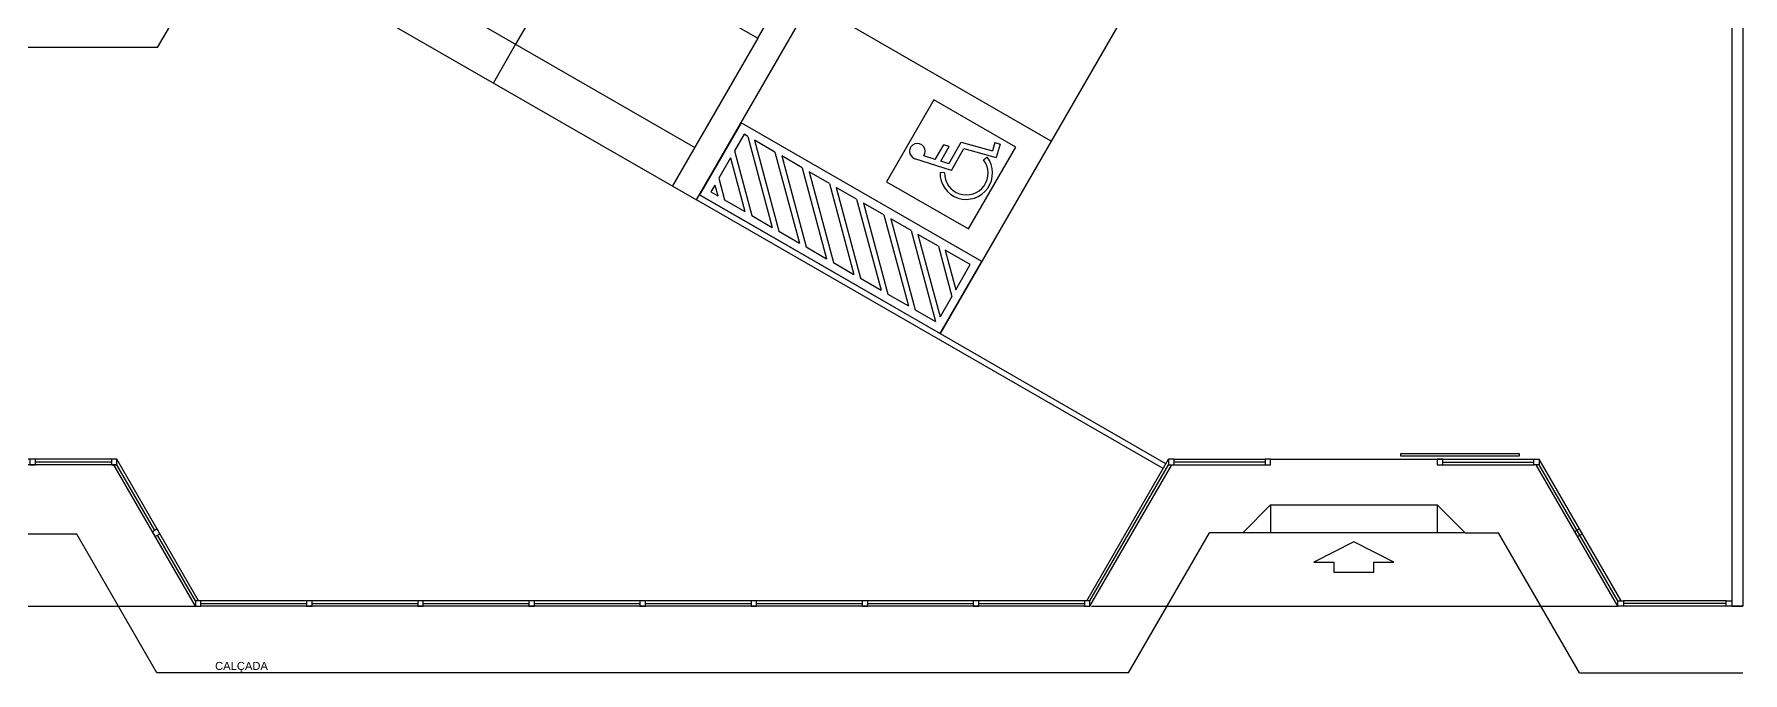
# Model space of a CAD drawing. Extents: x 210 to 779, y 61 to 241.
# Drawn here: x 491.66 to 522.42, y 171.11 to 182.62 of the extents above; entities that cross this region are included whole.
import ezdxf

# ---------------------------------------------------------------- set-up
doc = ezdxf.new("R2010")
doc.units = 0
doc.header["$LTSCALE"] = 2
doc.linetypes.add('TRACEJADO_G', pattern=[0.375, 0.25, -0.125])
doc.layers.get('0').update_dxf_attribs({"linetype": 'CONTINUOUS'})
for name, color, linetype in [('A-MURO', 2, 'CONTINUOUS'), ('A-PISOS-CTEL', 2, 'TRACEJADO_G'), ('A-PISOS-NIVEL', 1, 'CONTINUOUS'), ('AR-PIS', 1, 'CONTINUOUS'), ('ARQ-PIS-VISTA', 8, 'CONTINUOUS'), ('ARQ-SMB-1_100', 1, 'CONTINUOUS'), ('ARQ-TXT-1_075', 2, 'CONTINUOUS'), ('PORTAL_VTA_PROX', 1, 'CONTINUOUS')]:
    doc.layers.add(name, color=color, linetype=linetype)
doc.styles.add('ESC-50-A20', font='arial.ttf', dxfattribs={"height": 0.1})

# ---------------------------------------------------------------- blocks, each defined once
blk = doc.blocks.new('Paraplegico')
at = {"color": 253}
for p, q in [((134, 171.8), (119.2, 239.1)), ((136.5, 206.8), (131.9, 228.1)), ((124.1, 180.5), (120.3, 187.6)), ((136.5, 206.8), (167.2, 206.8)), ((138.7, 196.8), (169.4, 196.8)), ((142, 181.8), (138.7, 196.8)), ((169.4, 196.8), (167.2, 206.8)), ((134, 171.8), (179.2, 171.8)), ((142, 181.8), (186.9, 181.8)), ((179.2, 171.8), (194.3, 113.5)), ((186.9, 181.8), (201.5, 125.6)), ((179.3, 131.3), (186.7, 128.3)), ((216.3, 129.2), (201.5, 125.6)), ((216.3, 129.2), (218.8, 119.6)), ((218.8, 119.6), (194.3, 113.5))]:
    blk.add_line(p, q, dxfattribs=at)
for centre, radius, start, end in [((133, 242.1), 14.1, 265.5481, 192.3635), ((143, 146.1), 47.2, 118.7728, 337.7713), ((143, 146.1), 39.2, 118.7728, 337.7713)]:
    blk.add_arc(centre, radius, start, end, dxfattribs=at)

msp = doc.modelspace()

# ---------------------------------------------------------------- linework, layer by layer
at = {"color": 251}
for p, q in [((504.69, 182.546), (506.201, 185.166)), ((501.466, 184.405), (504.69, 182.546))]:
    msp.add_line(p, q, dxfattribs=at)
for points in [[(491.585, 174.858), (491.685, 174.858), (491.685, 174.958), (491.585, 174.958)], [(493.053, 174.858), (493.153, 174.858), (493.153, 174.958), (493.053, 174.958)], [(512.08, 174.858), (512.18, 174.858), (512.18, 174.958), (512.08, 174.958)], [(513.818, 174.858), (513.918, 174.858), (513.918, 174.958), (513.818, 174.958)], [(516.916, 174.858), (517.016, 174.858), (517.016, 174.958), (516.916, 174.958)], [(518.753, 174.858), (518.653, 174.858), (518.653, 174.958), (518.753, 174.958)], [(493.791, 173.652), (493.841, 173.566), (493.928, 173.616), (493.878, 173.702)], [(519.391, 173.652), (519.441, 173.566), (519.528, 173.616), (519.478, 173.702)], [(494.566, 172.31), (494.666, 172.31), (494.666, 172.41), (494.566, 172.41)], [(494.566, 172.31), (494.666, 172.31), (494.666, 172.41), (494.566, 172.41)], [(496.566, 172.31), (496.666, 172.31), (496.666, 172.41), (496.566, 172.41)], [(496.566, 172.31), (496.666, 172.31), (496.666, 172.41), (496.566, 172.41)], [(498.566, 172.31), (498.666, 172.31), (498.666, 172.41), (498.566, 172.41)], [(500.566, 172.31), (500.666, 172.31), (500.666, 172.41), (500.566, 172.41)], [(502.566, 172.31), (502.666, 172.31), (502.666, 172.41), (502.566, 172.41)], [(504.566, 172.31), (504.666, 172.31), (504.666, 172.41), (504.566, 172.41)], [(506.566, 172.31), (506.666, 172.31), (506.666, 172.41), (506.566, 172.41)], [(508.566, 172.31), (508.666, 172.31), (508.666, 172.41), (508.566, 172.41)], [(510.566, 172.31), (510.666, 172.31), (510.666, 172.41), (510.566, 172.41)], [(520.266, 172.31), (520.166, 172.31), (520.166, 172.41), (520.266, 172.41)], [(522.216, 172.31), (522.116, 172.31), (522.116, 172.41), (522.216, 172.41)]]:
    msp.add_lwpolyline(points, close=True, dxfattribs=at)
at = {"layer": 'A-MURO', "color": 251}
for p, q in [((522.216, 222.31), (522.216, 172.31)), ((522.416, 222.31), (522.416, 172.31)), ((522.216, 172.31), (522.416, 172.31)), ((522.416, 172.31), (522.216, 172.31))]:
    msp.add_line(p, q, dxfattribs=at)
at = {"layer": 'A-PISOS-CTEL', "color": 251, "linetype": 'TRACEJADO_G', "ltscale": 150}
for p, q in [((482.666, 172.31), (494.566, 172.31)), ((510.691, 172.31), (520.141, 172.31)), ((510.691, 172.31), (520.141, 172.31)), ((510.691, 172.31), (520.166, 172.31))]:
    msp.add_line(p, q, dxfattribs=at)
at = {"layer": 'A-PISOS-NIVEL', "color": 251}
for p, q in [((503.587, 179.632), (509.333, 189.594)), ((513.664, 187.096), (507.968, 177.221)), ((493.886, 182.376), (495.122, 184.515)), ((495.122, 184.515), (503.587, 179.632)), ((501.466, 184.405), (500.329, 182.435)), ((509.966, 180.686), (505.635, 183.184)), ((499.636, 182.835), (503.553, 180.575)), ((493.886, 182.376), (490.116, 182.376)), ((500.329, 182.435), (499.929, 181.742)), ((504.69, 182.546), (503.153, 179.882)), ((511.982, 174.79), (503.587, 179.632)), ((512.033, 174.877), (503.637, 179.72)), ((513.916, 174.958), (516.916, 174.958)), ((516.916, 174.958), (518.653, 174.958)), ((516.916, 174.858), (518.653, 174.858)), ((492.431, 173.608), (489.916, 173.608)), ((513.416, 173.635), (512.817, 173.635)), ((517.416, 173.635), (518.016, 173.635)), ((511.359, 171.11), (493.874, 171.11)), ((519.474, 171.11), (522.416, 171.11))]:
    msp.add_line(p, q, dxfattribs=at)
msp.add_lwpolyline([(516.263, 175.011), (516.263, 175.061), (518.393, 175.061), (518.393, 175.011), (516.263, 175.011)], dxfattribs=at)
at = {"layer": 'AR-PIS', "color": 251, "ltscale": 10}
for p, q in [((493.053, 174.908), (491.685, 174.908)), ((493.835, 173.677), (493.153, 174.858)), ((510.666, 172.41), (512.08, 174.858)), ((513.818, 174.908), (512.18, 174.908)), ((517.016, 174.908), (518.653, 174.908)), ((520.166, 172.41), (518.753, 174.858)), ((494.566, 172.41), (493.885, 173.591)), ((494.666, 172.36), (496.566, 172.36)), ((494.666, 172.36), (496.566, 172.36)), ((496.666, 172.36), (498.566, 172.36)), ((498.666, 172.36), (500.566, 172.36)), ((500.666, 172.36), (502.566, 172.36)), ((502.666, 172.36), (504.566, 172.36)), ((504.666, 172.36), (506.566, 172.36)), ((506.666, 172.36), (508.566, 172.36)), ((508.666, 172.36), (510.566, 172.36)), ((522.116, 172.36), (520.266, 172.36))]:
    msp.add_line(p, q, dxfattribs=at)
at = {"layer": 'ARQ-PIS-VISTA', "color": 251}
for p, q in [((508.717, 178.52), (504.386, 181.018)), ((504.441, 180.814), (504.267, 180.512)), ((504.507, 180.775), (504.441, 180.814)), ((504.507, 180.775), (504.947, 179.136)), ((504.997, 180.493), (504.63, 180.705)), ((504.63, 180.705), (505.069, 179.066)), ((504.196, 180.389), (503.984, 180.022)), ((504.196, 180.389), (504.457, 179.419)), ((504.267, 180.512), (504.579, 179.348)), ((504.997, 180.493), (505.437, 178.854)), ((505.487, 180.21), (505.12, 180.422)), ((505.12, 180.422), (505.559, 178.783)), ((503.984, 180.022), (504.089, 179.631)), ((505.487, 180.21), (505.927, 178.571)), ((505.977, 179.927), (505.61, 180.139)), ((505.61, 180.139), (506.049, 178.5)), ((505.977, 179.927), (506.417, 178.288)), ((503.914, 179.899), (503.841, 179.774)), ((503.841, 179.774), (503.967, 179.702)), ((503.914, 179.899), (503.967, 179.702)), ((504.089, 179.631), (504.457, 179.419)), ((506.467, 179.645), (506.1, 179.857)), ((506.1, 179.857), (506.539, 178.218)), ((506.467, 179.645), (506.907, 178.006)), ((504.579, 179.348), (504.947, 179.136)), ((506.957, 179.362), (506.59, 179.574)), ((506.59, 179.574), (507.029, 177.935)), ((506.957, 179.362), (507.397, 177.723)), ((507.447, 179.08), (507.08, 179.292)), ((507.08, 179.292), (507.519, 177.652)), ((505.069, 179.066), (505.437, 178.854)), ((507.447, 179.08), (507.887, 177.44)), ((507.937, 178.797), (507.57, 179.009)), ((507.57, 179.009), (507.969, 177.523)), ((505.559, 178.783), (505.927, 178.571)), ((507.937, 178.797), (508.18, 177.89)), ((508.512, 178.465), (508.06, 178.726)), ((508.06, 178.726), (508.251, 178.013)), ((506.049, 178.5), (506.417, 178.288)), ((508.251, 178.013), (508.512, 178.465)), ((506.539, 178.218), (506.907, 178.006)), ((507.029, 177.935), (507.397, 177.723)), ((508.18, 177.89), (507.969, 177.523)), ((507.519, 177.652), (507.887, 177.44)), ((513.416, 173.635), (513.916, 174.135)), ((513.916, 174.135), (516.916, 174.135)), ((513.916, 174.135), (513.916, 173.635)), ((516.916, 174.135), (516.916, 173.635)), ((516.916, 174.135), (517.416, 173.635))]:
    msp.add_line(p, q, dxfattribs=at)
for points in [[(508.479, 179.109), (509.329, 180.581), (507.856, 181.431), (507.007, 179.958)], [(504.386, 181.018), (503.637, 179.719), (507.968, 177.221), (508.717, 178.52)]]:
    msp.add_lwpolyline(points, close=True, dxfattribs=at)
msp.add_lwpolyline([(517.416, 173.635), (513.416, 173.635)], dxfattribs=at)
at = {"layer": 'ARQ-SMB-1_100', "color": 251}
msp.add_lwpolyline([(515.776, 173.105), (516.135, 173.105), (515.416, 173.471), (514.698, 173.105), (515.057, 173.105), (515.057, 172.923), (515.776, 172.923), (515.776, 173.105)], dxfattribs=at)
at = {"layer": 'PORTAL_VTA_PROX', "color": 251}
for p, q in [((493.153, 174.958), (490.116, 174.958)), ((493.153, 174.858), (490.116, 174.858)), ((494.566, 172.31), (493.095, 174.858)), ((494.624, 172.41), (493.153, 174.958)), ((510.609, 172.41), (512.08, 174.958)), ((510.666, 172.31), (512.137, 174.858)), ((512.18, 174.958), (513.818, 174.958)), ((512.18, 174.858), (513.818, 174.858)), ((520.166, 172.31), (518.695, 174.858)), ((520.224, 172.41), (518.753, 174.958)), ((493.874, 171.11), (492.431, 173.608)), ((511.359, 171.11), (512.817, 173.635)), ((519.474, 171.11), (518.016, 173.635)), ((510.566, 172.41), (494.666, 172.41)), ((510.566, 172.31), (494.666, 172.31)), ((522.116, 172.41), (520.266, 172.41)), ((522.116, 172.31), (520.266, 172.31))]:
    msp.add_line(p, q, dxfattribs=at)

# ---------------------------------------------------------------- block references
at = {"layer": 'ARQ-PIS-VISTA', "color": 251, "xscale": 0.01, "yscale": 0.01, "zscale": 0.01, "rotation": 60.02279565092205}
msp.add_blockref('Paraplegico', (508.991, 178.144), dxfattribs=at)

# ---------------------------------------------------------------- texts
at = {"layer": 'ARQ-TXT-1_075', "color": 251, "style": 'ESC-50-A20'}
msp.add_text('CALÇADA ', height=0.144, dxfattribs=at).set_placement((494.92, 171.163))

doc.saveas('drawing.dxf')
